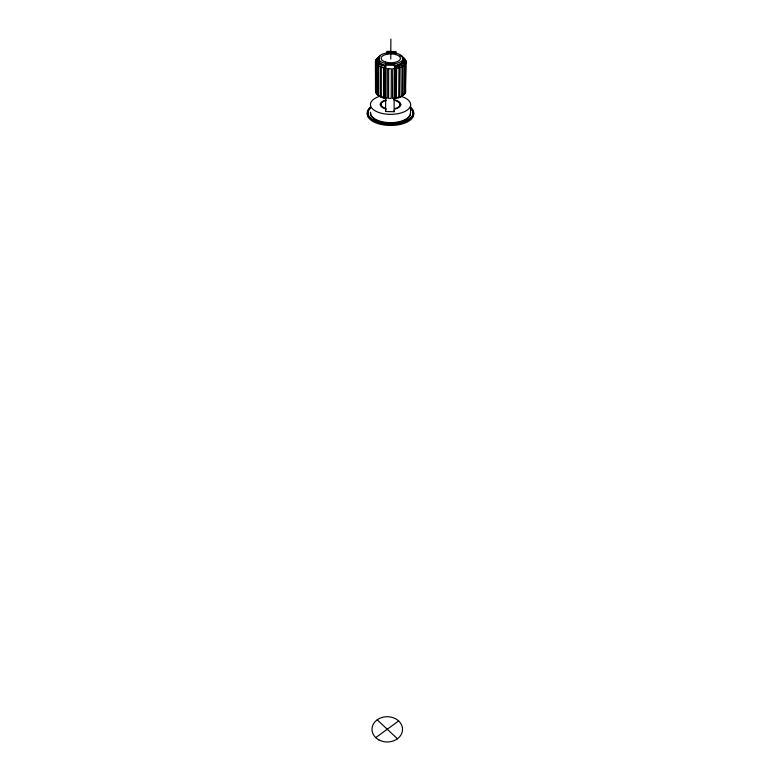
<?xml version="1.0" encoding="UTF-8"?>
<svg xmlns="http://www.w3.org/2000/svg" width="781" height="781" viewBox="0 0 781 781"><rect width="100%" height="100%" fill="white"/><g stroke="black" fill="none" stroke-linecap="round" stroke-linejoin="round"><path stroke-width="1.17" d="M381.313 96.834L381.323 67.254L383.051 64.53L385.297 65.213L385.218 97.703L384.369 98.328L381.313 96.834L384.369 98.328M383.52 97.527L383.559 67.937L385.297 65.213M385.697 97.81L385.209 98.523L384.73 97.81L384.789 68.211L385.775 65.321M385.58 111.498L385.834 63.886L394.522 64.11L394.073 111.732L385.58 111.498L385.716 110.219M387.191 53.791L387.2 51.37L395.762 51.595L395.742 54.016M390.764 58.995L390.871 39.05M395.157 65.477L394.913 97.967L395.625 98.64L398.7 97.303L398.984 67.722L397.529 64.911L395.157 65.477L396.611 68.279L396.357 97.879L395.625 98.64M394.415 98.045L394.756 98.787L395.332 68.494L394.659 65.555M397.939 67.186L397.959 64.774L399.931 63.954L402.069 66.541L401.727 96.102L398.72 97.81L397.666 97.254M398.72 97.81L399.794 96.942L400.097 67.361L397.959 64.774M402.586 95.614L402.937 66.063L401.61 64.169L400.272 63.769L401.698 62.734L403.045 63.134L404.363 65.028L403.992 94.56L401.249 96.629L403.992 94.56M401.561 94.94L403.045 95.175L404.548 93.974L404.939 64.452L405.73 63.281L404.236 61.572L402.723 61.348L401.922 62.509L403.435 62.744L404.939 64.452M405.017 85.519L405.544 90.274M404.548 93.974L405.329 92.783L405.73 63.281M402.293 58.438L403.836 58.292L405.935 60.82L405.554 92.158L405.661 90.908M410.611 105.035L410.474 113.294A20.003 9.802 0.3 0 1 389.524 122.637A20.003 9.802 0.3 0 1 370.516 112.191M404.392 61.143L404.499 59.922L402.918 59.883L402.811 61.103L404.392 61.143L405.954 62.665L406.061 61.445L404.499 59.922M394.073 111.732L394.19 110.453M394.522 64.11L394.405 65.35L385.697 65.126L385.834 63.886M395.762 51.595L395.645 52.805L387.064 52.581L387.2 51.37M375.671 90.098L375.524 91.348L375.436 61.865L375.583 60.645L377.164 59.21L378.736 59.249L378.6 60.469L377.018 60.43L375.436 61.865M377.018 60.43L377.164 59.21M379.078 58.399L375.837 60.03L375.925 89.473M378.502 65.916L379.683 63.944L380.864 63.456L382.651 64.374L381.47 64.862L380.288 66.844L380.298 96.414L381.46 97.342L378.541 95.467L378.502 65.916L380.288 66.844M403.435 62.744L404.236 61.572M375.837 60.03L378.16 57.618L377.33 58.78M376.53 64.296L377.945 62.48L379.361 62.148L380.562 63.251L379.146 63.583L377.731 65.399L377.789 94.94L379.185 96.034L376.608 93.818L376.53 64.296L377.731 65.399M376.081 63.7L377.633 62.07L379.185 61.914L378.639 60.713L377.086 60.859L375.544 62.49L376.081 63.7L376.159 93.212L377.692 94.491L375.632 91.982L375.583 60.645M403.826 93.984L405.329 92.783M382.173 97.635L383.022 97.01M375.749 737.635L398.642 720.941M402.937 66.063L404.363 65.028M401.61 64.169L403.045 63.134M378.57 57.228L380.015 56.212L377.252 58.311L378.697 57.296M399.794 96.942L401.727 96.102M400.097 67.361L402.069 66.541M399.042 65.331L401.004 64.501M396.357 97.879L398.7 97.303M395.889 66.131L398.261 65.575M396.611 68.279L398.984 67.722M395.098 98.084L392.531 98.347L392.716 68.748L395.332 68.494M405.935 60.82L402.752 59.024M380.249 104.205L381.148 104.234M394.854 108.579A9.401 4.559 0.3 0 0 399.921 104.752L400.809 104.771M384.789 68.211L387.337 68.601L387.239 98.201L384.73 97.81M382.192 65.155L384.428 65.829M381.323 67.254L383.559 67.937M399.95 55.539L402.879 57.433M379.683 63.944L381.47 64.862M399.599 96.414L400.653 96.971M378.541 95.467L380.298 96.414M403.504 57.882L402.283 56.798L404.89 59.034L403.66 57.95M377.945 62.48L379.146 63.583M377.194 719.828L397.451 738.777M376.608 93.818L377.789 94.94M403.836 58.292L404.412 59.493M377.086 60.859L377.633 62.07M375.632 91.982L376.159 93.212M378.736 57.384L378.736 59.737M378.59 58.604L378.6 60.967M395.596 100.681A9.401 4.559 0.3 0 1 399.921 104.752M385.423 108.325A9.401 4.559 0.3 0 1 386.244 100.427M393.653 99.763A10.29 4.998 0.3 0 1 400.78 104.127A10.29 4.998 0.3 0 1 395.264 108.969M386.536 109.106A10.29 4.998 0.3 0 1 380.249 104.664A10.29 4.998 0.3 0 1 385.843 100.046M410.464 113.88A20.003 9.811 0.3 0 1 389.524 123.232A20.003 9.811 0.3 0 1 370.516 112.776M410.445 108.364A22.581 11.071 0.3 0 1 409.605 119.434M404.909 122.041A22.581 11.071 0.3 0 1 401.971 123.047M394.161 124.404A22.581 11.071 0.3 0 1 389.387 124.521M377.164 122.353A22.581 11.071 0.3 0 1 374.441 121.201M373.63 120.772A22.581 11.071 0.3 0 1 368.837 116.535M368.359 115.598A22.581 11.071 0.3 0 1 370.614 108.12M410.455 107.778A22.59 11.071 0.3 0 1 390.383 123.954A22.59 11.071 0.3 0 1 370.614 107.534M411.021 107.641A23.235 11.383 0.3 0 1 390.129 124.277A23.235 11.383 0.3 0 1 370.292 107.173M413.11 111.595A23.215 11.393 0.3 0 1 392.404 125.429A23.215 11.393 0.3 0 1 367.304 113.274M401.297 96.395A20.101 9.762 0.3 0 1 405.612 111.107A20.101 9.762 0.3 0 1 375.056 110.756A20.101 9.762 0.3 0 1 380.279 96.161M388.684 68.718L388.557 98.328L391.193 98.396L391.359 68.796L388.684 68.718M379.078 56.535L378.736 59.463A12.301 5.662 0.3 0 0 397.265 63.183A12.301 5.662 0.3 0 0 398.359 53.918A12.301 5.662 0.3 0 0 379.078 56.535M385.599 62.05A9.636 4.442 0.3 0 0 400.399 58.555A9.636 4.442 0.3 0 0 386.312 54.377A9.636 4.442 0.3 0 0 385.599 62.05M378.931 739.919A15.278 12.633 0.3 0 0 402.518 730.04A15.278 12.633 0.3 0 0 380.327 718.081A15.278 12.633 0.3 0 0 378.931 739.919"/></g></svg>
